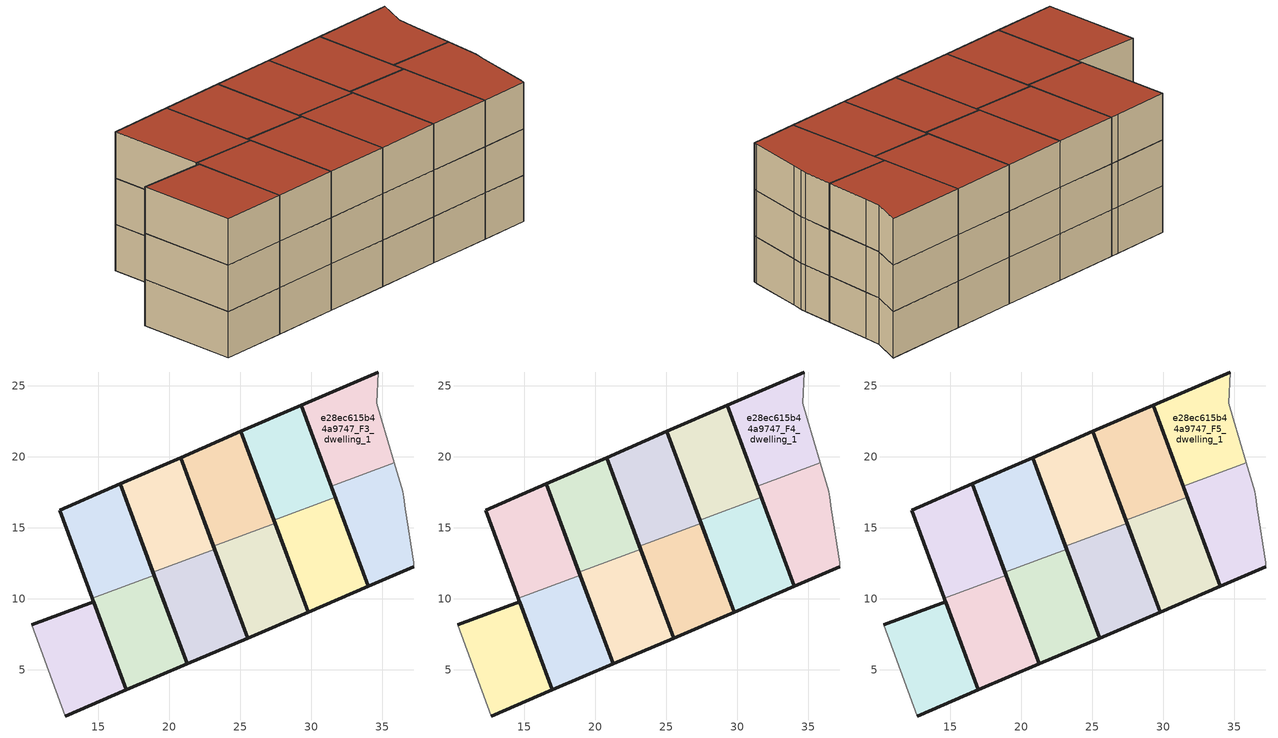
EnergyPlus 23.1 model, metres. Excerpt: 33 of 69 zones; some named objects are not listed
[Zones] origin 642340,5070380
e28ec615b44a9747_F3_dwelling_0
 floor to e28ec615b44a9747_F2_dwelling_0 (EU_floor_Construction): 37.23,12.26 37.23,12.56 36.63,16.36 36.53,17.16 36.43,17.56 35.83,19.58 31.41,17.94 34.03,10.89 z9
 wall outside (EU_wall_Construction): 37.23,12.26 34.03,10.89 31.41,17.94 z9:12
 wall adiabatic (EU_wall_Construction): 35.83,19.58 36.43,17.56 36.53,17.16 36.63,16.36 37.23,12.56 37.23,12.26 z9:12
 wall to e28ec615b44a9747_F3_dwelling_1 (EU_wall_Construction): 31.41,17.94 35.83,19.58 z9:12
e28ec615b44a9747_F3_dwelling_1
 floor to e28ec615b44a9747_F2_dwelling_1 (EU_floor_Construction): 35.83,19.58 34.93,22.66 34.63,23.76 34.73,25.97 29.3,23.62 31.41,17.94 z9
 wall outside (EU_wall_Construction): 31.41,17.94 29.3,23.62 34.73,25.97 z9:12
 wall adiabatic (EU_wall_Construction): 34.73,25.97 34.63,23.76 34.93,22.66 35.83,19.58 z9:12
e28ec615b44a9747_F3_dwelling_10
 floor to e28ec615b44a9747_F2_dwelling_10 (EU_floor_Construction): 16.99,3.59 14.69,9.8 10.33,8.18 12.71,1.76 z9
 wall outside (EU_wall_Construction): 10.33,8.18 14.69,9.8 16.99,3.59 12.71,1.76 z9:12
 wall adiabatic (EU_wall_Construction): 12.71,1.76 10.33,8.18 z9:12
e28ec615b44a9747_F3_dwelling_2
 floor to e28ec615b44a9747_F2_dwelling_2 (EU_floor_Construction): 34.03,10.89 31.71,17.14 27.38,15.53 29.78,9.07 z9
 wall outside (EU_wall_Construction): 31.71,17.14 34.03,10.89 29.78,9.07 27.38,15.53 z9:12
 wall to e28ec615b44a9747_F3_dwelling_3 (EU_wall_Construction): 27.38,15.53 31.71,17.14 z9:12
e28ec615b44a9747_F3_dwelling_3
 floor to e28ec615b44a9747_F2_dwelling_3 (EU_floor_Construction): 31.71,17.14 29.3,23.62 25.06,21.78 27.38,15.53 z9
 wall outside (EU_wall_Construction): 27.38,15.53 25.06,21.78 29.3,23.62 31.71,17.14 z9:12
e28ec615b44a9747_F3_dwelling_4
 floor to e28ec615b44a9747_F2_dwelling_4 (EU_floor_Construction): 29.78,9.07 27.46,15.31 23.13,13.7 25.53,7.25 z9
 wall outside (EU_wall_Construction): 27.46,15.31 29.78,9.07 25.53,7.25 23.13,13.7 z9:12
 wall to e28ec615b44a9747_F3_dwelling_5 (EU_wall_Construction): 23.13,13.7 27.46,15.31 z9:12
e28ec615b44a9747_F3_dwelling_5
 floor to e28ec615b44a9747_F2_dwelling_5 (EU_floor_Construction): 27.46,15.31 25.06,21.78 20.81,19.94 23.13,13.7 z9
 wall outside (EU_wall_Construction): 23.13,13.7 20.81,19.94 25.06,21.78 27.46,15.31 z9:12
e28ec615b44a9747_F3_dwelling_6
 floor to e28ec615b44a9747_F2_dwelling_6 (EU_floor_Construction): 25.53,7.25 23.21,13.48 18.87,11.87 21.26,5.42 z9
 wall outside (EU_wall_Construction): 23.21,13.48 25.53,7.25 21.26,5.42 18.87,11.87 z9:12
 wall to e28ec615b44a9747_F3_dwelling_7 (EU_wall_Construction): 18.87,11.87 23.21,13.48 z9:12
e28ec615b44a9747_F3_dwelling_7
 floor to e28ec615b44a9747_F2_dwelling_7 (EU_floor_Construction): 23.21,13.48 20.81,19.94 16.55,18.1 18.87,11.87 z9
 wall outside (EU_wall_Construction): 18.87,11.87 16.55,18.1 20.81,19.94 23.21,13.48 z9:12
e28ec615b44a9747_F3_dwelling_8
 floor to e28ec615b44a9747_F2_dwelling_8 (EU_floor_Construction): 21.26,5.42 18.95,11.65 14.6,10.03 16.99,3.59 z9
 wall outside (EU_wall_Construction): 18.95,11.65 21.26,5.42 16.99,3.59 14.6,10.03 z9:12
 wall to e28ec615b44a9747_F3_dwelling_9 (EU_wall_Construction): 14.6,10.03 18.95,11.65 z9:12
e28ec615b44a9747_F3_dwelling_9
 floor to e28ec615b44a9747_F2_dwelling_9 (EU_floor_Construction): 18.95,11.65 16.55,18.1 16.02,17.87 12.3,16.24 14.6,10.03 z9
 wall outside (EU_wall_Construction): 14.6,10.03 12.3,16.24 16.02,17.87 16.55,18.1 18.95,11.65 z9:12
e28ec615b44a9747_F4_dwelling_0
 floor to e28ec615b44a9747_F3_dwelling_0 (EU_floor_Construction): 37.23,12.26 37.23,12.56 36.63,16.36 36.53,17.16 36.43,17.56 35.83,19.58 31.41,17.94 34.03,10.89 z12
 wall outside (EU_wall_Construction): 37.23,12.26 34.03,10.89 31.41,17.94 z12:15
 wall adiabatic (EU_wall_Construction): 35.83,19.58 36.43,17.56 36.53,17.16 36.63,16.36 37.23,12.56 37.23,12.26 z12:15
 wall to e28ec615b44a9747_F4_dwelling_1 (EU_wall_Construction): 31.41,17.94 35.83,19.58 z12:15
e28ec615b44a9747_F4_dwelling_1
 floor to e28ec615b44a9747_F3_dwelling_1 (EU_floor_Construction): 35.83,19.58 34.93,22.66 34.63,23.76 34.73,25.97 29.3,23.62 31.41,17.94 z12
 wall outside (EU_wall_Construction): 31.41,17.94 29.3,23.62 34.73,25.97 z12:15
 wall adiabatic (EU_wall_Construction): 34.73,25.97 34.63,23.76 34.93,22.66 35.83,19.58 z12:15
e28ec615b44a9747_F4_dwelling_10
 floor to e28ec615b44a9747_F3_dwelling_10 (EU_floor_Construction): 16.99,3.59 14.69,9.8 10.33,8.18 12.71,1.76 z12
 wall outside (EU_wall_Construction): 10.33,8.18 14.69,9.8 16.99,3.59 12.71,1.76 z12:15
 wall adiabatic (EU_wall_Construction): 12.71,1.76 10.33,8.18 z12:15
e28ec615b44a9747_F4_dwelling_2
 floor to e28ec615b44a9747_F3_dwelling_2 (EU_floor_Construction): 34.03,10.89 31.71,17.14 27.38,15.53 29.78,9.07 z12
 wall outside (EU_wall_Construction): 31.71,17.14 34.03,10.89 29.78,9.07 27.38,15.53 z12:15
 wall to e28ec615b44a9747_F4_dwelling_3 (EU_wall_Construction): 27.38,15.53 31.71,17.14 z12:15
e28ec615b44a9747_F4_dwelling_3
 floor to e28ec615b44a9747_F3_dwelling_3 (EU_floor_Construction): 31.71,17.14 29.3,23.62 25.06,21.78 27.38,15.53 z12
 wall outside (EU_wall_Construction): 27.38,15.53 25.06,21.78 29.3,23.62 31.71,17.14 z12:15
e28ec615b44a9747_F4_dwelling_4
 floor to e28ec615b44a9747_F3_dwelling_4 (EU_floor_Construction): 29.78,9.07 27.46,15.31 23.13,13.7 25.53,7.25 z12
 wall outside (EU_wall_Construction): 27.46,15.31 29.78,9.07 25.53,7.25 23.13,13.7 z12:15
 wall to e28ec615b44a9747_F4_dwelling_5 (EU_wall_Construction): 23.13,13.7 27.46,15.31 z12:15
e28ec615b44a9747_F4_dwelling_5
 floor to e28ec615b44a9747_F3_dwelling_5 (EU_floor_Construction): 27.46,15.31 25.06,21.78 20.81,19.94 23.13,13.7 z12
 wall outside (EU_wall_Construction): 23.13,13.7 20.81,19.94 25.06,21.78 27.46,15.31 z12:15
e28ec615b44a9747_F4_dwelling_6
 floor to e28ec615b44a9747_F3_dwelling_6 (EU_floor_Construction): 25.53,7.25 23.21,13.48 18.87,11.87 21.26,5.42 z12
 wall outside (EU_wall_Construction): 23.21,13.48 25.53,7.25 21.26,5.42 18.87,11.87 z12:15
 wall to e28ec615b44a9747_F4_dwelling_7 (EU_wall_Construction): 18.87,11.87 23.21,13.48 z12:15
e28ec615b44a9747_F4_dwelling_7
 floor to e28ec615b44a9747_F3_dwelling_7 (EU_floor_Construction): 23.21,13.48 20.81,19.94 16.55,18.1 18.87,11.87 z12
 wall outside (EU_wall_Construction): 18.87,11.87 16.55,18.1 20.81,19.94 23.21,13.48 z12:15
e28ec615b44a9747_F4_dwelling_8
 floor to e28ec615b44a9747_F3_dwelling_8 (EU_floor_Construction): 21.26,5.42 18.95,11.65 14.6,10.03 16.99,3.59 z12
 wall outside (EU_wall_Construction): 18.95,11.65 21.26,5.42 16.99,3.59 14.6,10.03 z12:15
 wall to e28ec615b44a9747_F4_dwelling_9 (EU_wall_Construction): 14.6,10.03 18.95,11.65 z12:15
e28ec615b44a9747_F4_dwelling_9
 floor to e28ec615b44a9747_F3_dwelling_9 (EU_floor_Construction): 18.95,11.65 16.55,18.1 16.02,17.87 12.3,16.24 14.6,10.03 z12
 wall outside (EU_wall_Construction): 14.6,10.03 12.3,16.24 16.02,17.87 16.55,18.1 18.95,11.65 z12:15
e28ec615b44a9747_F5_dwelling_0
 floor to e28ec615b44a9747_F4_dwelling_0 (EU_floor_Construction): 37.23,12.26 37.23,12.56 36.63,16.36 36.53,17.16 36.43,17.56 35.83,19.58 31.41,17.94 34.03,10.89 z15
 wall outside (EU_wall_Construction): 37.23,12.26 34.03,10.89 31.41,17.94 z15:18
 wall adiabatic (EU_wall_Construction): 35.83,19.58 36.43,17.56 36.53,17.16 36.63,16.36 37.23,12.56 37.23,12.26 z15:18
 wall to e28ec615b44a9747_F5_dwelling_1 (EU_wall_Construction): 31.41,17.94 35.83,19.58 z15:18
 roof outside (EU_roof_Construction): 35.83,19.58 36.43,17.56 36.53,17.16 36.63,16.36 37.23,12.56 37.23,12.26 34.03,10.89 31.41,17.94 z18
e28ec615b44a9747_F5_dwelling_1
 floor to e28ec615b44a9747_F4_dwelling_1 (EU_floor_Construction): 35.83,19.58 34.93,22.66 34.63,23.76 34.73,25.97 29.3,23.62 31.41,17.94 z15
 wall outside (EU_wall_Construction): 31.41,17.94 29.3,23.62 34.73,25.97 z15:18
 wall adiabatic (EU_wall_Construction): 34.73,25.97 34.63,23.76 34.93,22.66 35.83,19.58 z15:18
 roof outside (EU_roof_Construction): 34.73,25.97 34.63,23.76 34.93,22.66 35.83,19.58 31.41,17.94 29.3,23.62 z18
e28ec615b44a9747_F5_dwelling_10
 floor to e28ec615b44a9747_F4_dwelling_10 (EU_floor_Construction): 16.99,3.59 14.69,9.8 10.33,8.18 12.71,1.76 z15
 wall outside (EU_wall_Construction): 10.33,8.18 14.69,9.8 16.99,3.59 12.71,1.76 z15:18
 wall adiabatic (EU_wall_Construction): 12.71,1.76 10.33,8.18 z15:18
 roof outside (EU_roof_Construction): 14.69,9.8 16.99,3.59 12.71,1.76 10.33,8.18 z18
e28ec615b44a9747_F5_dwelling_2
 floor to e28ec615b44a9747_F4_dwelling_2 (EU_floor_Construction): 34.03,10.89 31.71,17.14 27.38,15.53 29.78,9.07 z15
 wall outside (EU_wall_Construction): 31.71,17.14 34.03,10.89 29.78,9.07 27.38,15.53 z15:18
 wall to e28ec615b44a9747_F5_dwelling_3 (EU_wall_Construction): 27.38,15.53 31.71,17.14 z15:18
 roof outside (EU_roof_Construction): 31.71,17.14 34.03,10.89 29.78,9.07 27.38,15.53 z18
e28ec615b44a9747_F5_dwelling_3
 floor to e28ec615b44a9747_F4_dwelling_3 (EU_floor_Construction): 31.71,17.14 29.3,23.62 25.06,21.78 27.38,15.53 z15
 wall outside (EU_wall_Construction): 27.38,15.53 25.06,21.78 29.3,23.62 31.71,17.14 z15:18
 roof outside (EU_roof_Construction): 29.3,23.62 31.71,17.14 27.38,15.53 25.06,21.78 z18
e28ec615b44a9747_F5_dwelling_4
 floor to e28ec615b44a9747_F4_dwelling_4 (EU_floor_Construction): 29.78,9.07 27.46,15.31 23.13,13.7 25.53,7.25 z15
 wall outside (EU_wall_Construction): 27.46,15.31 29.78,9.07 25.53,7.25 23.13,13.7 z15:18
 wall to e28ec615b44a9747_F5_dwelling_5 (EU_wall_Construction): 23.13,13.7 27.46,15.31 z15:18
 roof outside (EU_roof_Construction): 27.46,15.31 29.78,9.07 25.53,7.25 23.13,13.7 z18
e28ec615b44a9747_F5_dwelling_5
 floor to e28ec615b44a9747_F4_dwelling_5 (EU_floor_Construction): 27.46,15.31 25.06,21.78 20.81,19.94 23.13,13.7 z15
 wall outside (EU_wall_Construction): 23.13,13.7 20.81,19.94 25.06,21.78 27.46,15.31 z15:18
 roof outside (EU_roof_Construction): 25.06,21.78 27.46,15.31 23.13,13.7 20.81,19.94 z18
e28ec615b44a9747_F5_dwelling_6
 floor to e28ec615b44a9747_F4_dwelling_6 (EU_floor_Construction): 25.53,7.25 23.21,13.48 18.87,11.87 21.26,5.42 z15
 wall outside (EU_wall_Construction): 23.21,13.48 25.53,7.25 21.26,5.42 18.87,11.87 z15:18
 wall to e28ec615b44a9747_F5_dwelling_7 (EU_wall_Construction): 18.87,11.87 23.21,13.48 z15:18
 roof outside (EU_roof_Construction): 23.21,13.48 25.53,7.25 21.26,5.42 18.87,11.87 z18
e28ec615b44a9747_F5_dwelling_7
 floor to e28ec615b44a9747_F4_dwelling_7 (EU_floor_Construction): 23.21,13.48 20.81,19.94 16.55,18.1 18.87,11.87 z15
 wall outside (EU_wall_Construction): 18.87,11.87 16.55,18.1 20.81,19.94 23.21,13.48 z15:18
 roof outside (EU_roof_Construction): 20.81,19.94 23.21,13.48 18.87,11.87 16.55,18.1 z18
e28ec615b44a9747_F5_dwelling_8
 floor to e28ec615b44a9747_F4_dwelling_8 (EU_floor_Construction): 21.26,5.42 18.95,11.65 14.6,10.03 16.99,3.59 z15
 wall outside (EU_wall_Construction): 18.95,11.65 21.26,5.42 16.99,3.59 14.6,10.03 z15:18
 wall to e28ec615b44a9747_F5_dwelling_9 (EU_wall_Construction): 14.6,10.03 18.95,11.65 z15:18
 roof outside (EU_roof_Construction): 18.95,11.65 21.26,5.42 16.99,3.59 14.6,10.03 z18
e28ec615b44a9747_F5_dwelling_9
 floor to e28ec615b44a9747_F4_dwelling_9 (EU_floor_Construction): 18.95,11.65 16.55,18.1 16.02,17.87 12.3,16.24 14.6,10.03 z15
 wall outside (EU_wall_Construction): 14.6,10.03 12.3,16.24 16.02,17.87 16.55,18.1 18.95,11.65 z15:18
 roof outside (EU_roof_Construction): 16.55,18.1 18.95,11.65 14.6,10.03 12.3,16.24 16.02,17.87 z18
[Building]
EU S2 Campaign: North Axis=0; Terrain=City; Solar Distribution=FullExterior
[Site:Location]
Lyon-Bron: Latitude=45.75; Longitude=5; Time Zone=1; Elevation=198
[SizingPeriod:WeatherFileDays]
AnnualSizingPeriod: Begin Month=1; Begin Day of Month=1; End Month=12; End Day of Month=31; Day of Week for Start Day=Monday; Use Weather File Daylight Saving Period=No; Use Weather File Rain and Snow Indicators=No
[MATERIAL]
EU_InternalMass_Material: Roughness=MediumRough; Thickness=0.1; Conductivity=1; Density=1800; Specific Heat=900; Thermal Absorptance=0.9; Solar Absorptance=0.7; Visible Absorptance=0.7
[MATERIAL:NOMASS] Roughness=MediumRough; Thermal Absorptance=0.9; Solar Absorptance=0.7; Visible Absorptance=0.7
Name | Thermal Resistance
EU_wall_NoMass | 1.97775
EU_roof_NoMass | 1.81626
EU_floor_NoMass | 1.84812
[CONSTRUCTION]
EU_wall_Construction: EU_wall_NoMass
EU_roof_Construction: EU_roof_NoMass
EU_floor_Construction: EU_floor_NoMass
EU_InternalMass_Construction: EU_InternalMass_Material
[ZONE] Type=1; Multiplier=1; Ceiling Height=autocalculate; Floor Area=autocalculate; Part of Total Floor Area=Yes
Name | Volume
e28ec615b44a9747_F3_dwelling_0; e28ec615b44a9747_F4_dwelling_0; e28ec615b44a9747_F5_dwelling_0 | 94.0217
e28ec615b44a9747_F3_dwelling_1; e28ec615b44a9747_F4_dwelling_1; e28ec615b44a9747_F5_dwelling_1 | 94.0115
e28ec615b44a9747_F3_dwelling_10; e28ec615b44a9747_F4_dwelling_10; e28ec615b44a9747_F5_dwelling_10 | 94.0261
e28ec615b44a9747_F3_dwelling_2; e28ec615b44a9747_F4_dwelling_2; e28ec615b44a9747_F5_dwelling_2 | 94.0034
e28ec615b44a9747_F3_dwelling_3; e28ec615b44a9747_F4_dwelling_3; e28ec615b44a9747_F5_dwelling_3 | 94.0122
e28ec615b44a9747_F3_dwelling_4; e28ec615b44a9747_F4_dwelling_4; e28ec615b44a9747_F5_dwelling_4 | 94.0078
e28ec615b44a9747_F3_dwelling_5; e28ec615b44a9747_F4_dwelling_5; e28ec615b44a9747_F5_dwelling_5 | 94.0144
e28ec615b44a9747_F3_dwelling_6; e28ec615b44a9747_F4_dwelling_6; e28ec615b44a9747_F5_dwelling_6 | 94.0188
e28ec615b44a9747_F3_dwelling_7; e28ec615b44a9747_F4_dwelling_7; e28ec615b44a9747_F5_dwelling_7 | 94.021
e28ec615b44a9747_F3_dwelling_8; e28ec615b44a9747_F4_dwelling_8; e28ec615b44a9747_F5_dwelling_8 | 93.9968
e28ec615b44a9747_F3_dwelling_9; e28ec615b44a9747_F4_dwelling_9; e28ec615b44a9747_F5_dwelling_9 | 94.002
[INTERNALMASS] Construction=EU_InternalMass_Construction
Name | Zone or ZoneList | Surface Area
e28ec615b44a9747_F3_dwelling_0_EU_InternalMass | e28ec615b44a9747_F3_dwelling_0 | 31.341
e28ec615b44a9747_F3_dwelling_1_EU_InternalMass | e28ec615b44a9747_F3_dwelling_1 | 31.3386
e28ec615b44a9747_F3_dwelling_2_EU_InternalMass | e28ec615b44a9747_F3_dwelling_2 | 31.3386
e28ec615b44a9747_F3_dwelling_3_EU_InternalMass | e28ec615b44a9747_F3_dwelling_3 | 31.3413
e28ec615b44a9747_F3_dwelling_4_EU_InternalMass | e28ec615b44a9747_F3_dwelling_4 | 31.3386
e28ec615b44a9747_F3_dwelling_5_EU_InternalMass | e28ec615b44a9747_F3_dwelling_5 | 31.3341
e28ec615b44a9747_F3_dwelling_6_EU_InternalMass | e28ec615b44a9747_F3_dwelling_6 | 37.6043
e28ec615b44a9747_F3_dwelling_7_EU_InternalMass | e28ec615b44a9747_F3_dwelling_7 | 37.6087
e28ec615b44a9747_F3_dwelling_8_EU_InternalMass | e28ec615b44a9747_F3_dwelling_8 | 37.5997
e28ec615b44a9747_F3_dwelling_9_EU_InternalMass | e28ec615b44a9747_F3_dwelling_9 | 37.6087
e28ec615b44a9747_F3_dwelling_10_EU_InternalMass | e28ec615b44a9747_F3_dwelling_10 | 37.6084
e28ec615b44a9747_F4_dwelling_0_EU_InternalMass | e28ec615b44a9747_F4_dwelling_0 | 31.341
e28ec615b44a9747_F4_dwelling_1_EU_InternalMass | e28ec615b44a9747_F4_dwelling_1 | 31.3386
e28ec615b44a9747_F4_dwelling_2_EU_InternalMass | e28ec615b44a9747_F4_dwelling_2 | 31.3386
e28ec615b44a9747_F4_dwelling_3_EU_InternalMass | e28ec615b44a9747_F4_dwelling_3 | 31.3413
e28ec615b44a9747_F4_dwelling_4_EU_InternalMass | e28ec615b44a9747_F4_dwelling_4 | 31.3386
e28ec615b44a9747_F4_dwelling_5_EU_InternalMass | e28ec615b44a9747_F4_dwelling_5 | 31.3341
e28ec615b44a9747_F4_dwelling_6_EU_InternalMass | e28ec615b44a9747_F4_dwelling_6 | 37.6043
e28ec615b44a9747_F4_dwelling_7_EU_InternalMass | e28ec615b44a9747_F4_dwelling_7 | 37.6087
e28ec615b44a9747_F4_dwelling_8_EU_InternalMass | e28ec615b44a9747_F4_dwelling_8 | 37.5997
e28ec615b44a9747_F4_dwelling_9_EU_InternalMass | e28ec615b44a9747_F4_dwelling_9 | 37.6087
e28ec615b44a9747_F4_dwelling_10_EU_InternalMass | e28ec615b44a9747_F4_dwelling_10 | 37.6084
e28ec615b44a9747_F5_dwelling_0_EU_InternalMass | e28ec615b44a9747_F5_dwelling_0 | 31.341
e28ec615b44a9747_F5_dwelling_1_EU_InternalMass | e28ec615b44a9747_F5_dwelling_1 | 31.3386
e28ec615b44a9747_F5_dwelling_2_EU_InternalMass | e28ec615b44a9747_F5_dwelling_2 | 31.3386
e28ec615b44a9747_F5_dwelling_3_EU_InternalMass | e28ec615b44a9747_F5_dwelling_3 | 31.3413
e28ec615b44a9747_F5_dwelling_4_EU_InternalMass | e28ec615b44a9747_F5_dwelling_4 | 31.3386
e28ec615b44a9747_F5_dwelling_5_EU_InternalMass | e28ec615b44a9747_F5_dwelling_5 | 31.3341
e28ec615b44a9747_F5_dwelling_6_EU_InternalMass | e28ec615b44a9747_F5_dwelling_6 | 37.6043
e28ec615b44a9747_F5_dwelling_7_EU_InternalMass | e28ec615b44a9747_F5_dwelling_7 | 37.6087
e28ec615b44a9747_F5_dwelling_8_EU_InternalMass | e28ec615b44a9747_F5_dwelling_8 | 37.5997
e28ec615b44a9747_F5_dwelling_9_EU_InternalMass | e28ec615b44a9747_F5_dwelling_9 | 37.6087
e28ec615b44a9747_F5_dwelling_10_EU_InternalMass | e28ec615b44a9747_F5_dwelling_10 | 37.6084
[OTHEREQUIPMENT] Fuel Type=Electricity; Design Level Calculation Method=Watts/Area; Power per Zone Floor Area=1; Fraction Latent=0; Fraction Radiant=0; Fraction Lost=0; Carbon Dioxide Generation Rate=0; EndUse Subcategory=EU_Step8_InternalGains
Name | Zone or ZoneList or Space or SpaceList | Schedule
EU_Step8_InternalGain_e28ec615b44a9747_F3_dwelling_0_f000 | e28ec615b44a9747_F3_dwelling_0 | EU_Step8_GainSchedule_e28ec615b44a9747_F3_dwelling_0_f000
EU_Step8_InternalGain_e28ec615b44a9747_F3_dwelling_1_f000 | e28ec615b44a9747_F3_dwelling_1 | EU_Step8_GainSchedule_e28ec615b44a9747_F3_dwelling_1_f000
EU_Step8_InternalGain_e28ec615b44a9747_F3_dwelling_2_f000 | e28ec615b44a9747_F3_dwelling_2 | EU_Step8_GainSchedule_e28ec615b44a9747_F3_dwelling_2_f000
EU_Step8_InternalGain_e28ec615b44a9747_F3_dwelling_3_f000 | e28ec615b44a9747_F3_dwelling_3 | EU_Step8_GainSchedule_e28ec615b44a9747_F3_dwelling_3_f000
EU_Step8_InternalGain_e28ec615b44a9747_F3_dwelling_4_f000 | e28ec615b44a9747_F3_dwelling_4 | EU_Step8_GainSchedule_e28ec615b44a9747_F3_dwelling_4_f000
EU_Step8_InternalGain_e28ec615b44a9747_F3_dwelling_5_f000 | e28ec615b44a9747_F3_dwelling_5 | EU_Step8_GainSchedule_e28ec615b44a9747_F3_dwelling_5_f000
EU_Step8_InternalGain_e28ec615b44a9747_F3_dwelling_6_f000 | e28ec615b44a9747_F3_dwelling_6 | EU_Step8_GainSchedule_e28ec615b44a9747_F3_dwelling_6_f000
EU_Step8_InternalGain_e28ec615b44a9747_F3_dwelling_7_f000 | e28ec615b44a9747_F3_dwelling_7 | EU_Step8_GainSchedule_e28ec615b44a9747_F3_dwelling_7_f000
EU_Step8_InternalGain_e28ec615b44a9747_F3_dwelling_8_f000 | e28ec615b44a9747_F3_dwelling_8 | EU_Step8_GainSchedule_e28ec615b44a9747_F3_dwelling_8_f000
EU_Step8_InternalGain_e28ec615b44a9747_F3_dwelling_9_f000 | e28ec615b44a9747_F3_dwelling_9 | EU_Step8_GainSchedule_e28ec615b44a9747_F3_dwelling_9_f000
EU_Step8_InternalGain_e28ec615b44a9747_F3_dwelling_10_f000 | e28ec615b44a9747_F3_dwelling_10 | EU_Step8_GainSchedule_e28ec615b44a9747_F3_dwelling_10_f000
EU_Step8_InternalGain_e28ec615b44a9747_F4_dwelling_0_f000 | e28ec615b44a9747_F4_dwelling_0 | EU_Step8_GainSchedule_e28ec615b44a9747_F4_dwelling_0_f000
EU_Step8_InternalGain_e28ec615b44a9747_F4_dwelling_1_f000 | e28ec615b44a9747_F4_dwelling_1 | EU_Step8_GainSchedule_e28ec615b44a9747_F4_dwelling_1_f000
EU_Step8_InternalGain_e28ec615b44a9747_F4_dwelling_2_f000 | e28ec615b44a9747_F4_dwelling_2 | EU_Step8_GainSchedule_e28ec615b44a9747_F4_dwelling_2_f000
EU_Step8_InternalGain_e28ec615b44a9747_F4_dwelling_3_f000 | e28ec615b44a9747_F4_dwelling_3 | EU_Step8_GainSchedule_e28ec615b44a9747_F4_dwelling_3_f000
EU_Step8_InternalGain_e28ec615b44a9747_F4_dwelling_4_f000 | e28ec615b44a9747_F4_dwelling_4 | EU_Step8_GainSchedule_e28ec615b44a9747_F4_dwelling_4_f000
EU_Step8_InternalGain_e28ec615b44a9747_F4_dwelling_5_f000 | e28ec615b44a9747_F4_dwelling_5 | EU_Step8_GainSchedule_e28ec615b44a9747_F4_dwelling_5_f000
EU_Step8_InternalGain_e28ec615b44a9747_F4_dwelling_6_f000 | e28ec615b44a9747_F4_dwelling_6 | EU_Step8_GainSchedule_e28ec615b44a9747_F4_dwelling_6_f000
EU_Step8_InternalGain_e28ec615b44a9747_F4_dwelling_7_f000 | e28ec615b44a9747_F4_dwelling_7 | EU_Step8_GainSchedule_e28ec615b44a9747_F4_dwelling_7_f000
EU_Step8_InternalGain_e28ec615b44a9747_F4_dwelling_8_f000 | e28ec615b44a9747_F4_dwelling_8 | EU_Step8_GainSchedule_e28ec615b44a9747_F4_dwelling_8_f000
EU_Step8_InternalGain_e28ec615b44a9747_F4_dwelling_9_f000 | e28ec615b44a9747_F4_dwelling_9 | EU_Step8_GainSchedule_e28ec615b44a9747_F4_dwelling_9_f000
EU_Step8_InternalGain_e28ec615b44a9747_F4_dwelling_10_f000 | e28ec615b44a9747_F4_dwelling_10 | EU_Step8_GainSchedule_e28ec615b44a9747_F4_dwelling_10_f000
EU_Step8_InternalGain_e28ec615b44a9747_F5_dwelling_0_f000 | e28ec615b44a9747_F5_dwelling_0 | EU_Step8_GainSchedule_e28ec615b44a9747_F5_dwelling_0_f000
EU_Step8_InternalGain_e28ec615b44a9747_F5_dwelling_1_f000 | e28ec615b44a9747_F5_dwelling_1 | EU_Step8_GainSchedule_e28ec615b44a9747_F5_dwelling_1_f000
EU_Step8_InternalGain_e28ec615b44a9747_F5_dwelling_2_f000 | e28ec615b44a9747_F5_dwelling_2 | EU_Step8_GainSchedule_e28ec615b44a9747_F5_dwelling_2_f000
EU_Step8_InternalGain_e28ec615b44a9747_F5_dwelling_3_f000 | e28ec615b44a9747_F5_dwelling_3 | EU_Step8_GainSchedule_e28ec615b44a9747_F5_dwelling_3_f000
EU_Step8_InternalGain_e28ec615b44a9747_F5_dwelling_4_f000 | e28ec615b44a9747_F5_dwelling_4 | EU_Step8_GainSchedule_e28ec615b44a9747_F5_dwelling_4_f000
EU_Step8_InternalGain_e28ec615b44a9747_F5_dwelling_5_f000 | e28ec615b44a9747_F5_dwelling_5 | EU_Step8_GainSchedule_e28ec615b44a9747_F5_dwelling_5_f000
EU_Step8_InternalGain_e28ec615b44a9747_F5_dwelling_6_f000 | e28ec615b44a9747_F5_dwelling_6 | EU_Step8_GainSchedule_e28ec615b44a9747_F5_dwelling_6_f000
EU_Step8_InternalGain_e28ec615b44a9747_F5_dwelling_7_f000 | e28ec615b44a9747_F5_dwelling_7 | EU_Step8_GainSchedule_e28ec615b44a9747_F5_dwelling_7_f000
EU_Step8_InternalGain_e28ec615b44a9747_F5_dwelling_8_f000 | e28ec615b44a9747_F5_dwelling_8 | EU_Step8_GainSchedule_e28ec615b44a9747_F5_dwelling_8_f000
EU_Step8_InternalGain_e28ec615b44a9747_F5_dwelling_9_f000 | e28ec615b44a9747_F5_dwelling_9 | EU_Step8_GainSchedule_e28ec615b44a9747_F5_dwelling_9_f000
EU_Step8_InternalGain_e28ec615b44a9747_F5_dwelling_10_f000 | e28ec615b44a9747_F5_dwelling_10 | EU_Step8_GainSchedule_e28ec615b44a9747_F5_dwelling_10_f000
[ZONEVENTILATION:DESIGNFLOWRATE] Schedule=EU_AlwaysOn; Design Flow Rate Calculation Method=AirChanges/Hour; Air Changes per Hour=0.759424; Ventilation Type=Natural; Fan Pressure Rise=0; Fan Total Efficiency=1; Constant Term Coefficient=1; Temperature Term Coefficient=0; Velocity Term Coefficient=0; Velocity Squared Term Coefficient=0; Minimum Indoor Temperature=-100; Maximum Indoor Temperature=100; Delta Temperature=-100; Minimum Outdoor Temperature=-100; Maximum Outdoor Temperature=100; Maximum Wind Speed=40
Name | Zone or ZoneList or Space or SpaceList
EU_ConstantAir_e28ec615b44a9747_F3_dwelling_0 | e28ec615b44a9747_F3_dwelling_0
EU_ConstantAir_e28ec615b44a9747_F3_dwelling_1 | e28ec615b44a9747_F3_dwelling_1
EU_ConstantAir_e28ec615b44a9747_F3_dwelling_2 | e28ec615b44a9747_F3_dwelling_2
EU_ConstantAir_e28ec615b44a9747_F3_dwelling_3 | e28ec615b44a9747_F3_dwelling_3
EU_ConstantAir_e28ec615b44a9747_F3_dwelling_4 | e28ec615b44a9747_F3_dwelling_4
EU_ConstantAir_e28ec615b44a9747_F3_dwelling_5 | e28ec615b44a9747_F3_dwelling_5
EU_ConstantAir_e28ec615b44a9747_F3_dwelling_6 | e28ec615b44a9747_F3_dwelling_6
EU_ConstantAir_e28ec615b44a9747_F3_dwelling_7 | e28ec615b44a9747_F3_dwelling_7
EU_ConstantAir_e28ec615b44a9747_F3_dwelling_8 | e28ec615b44a9747_F3_dwelling_8
EU_ConstantAir_e28ec615b44a9747_F3_dwelling_9 | e28ec615b44a9747_F3_dwelling_9
EU_ConstantAir_e28ec615b44a9747_F3_dwelling_10 | e28ec615b44a9747_F3_dwelling_10
EU_ConstantAir_e28ec615b44a9747_F4_dwelling_0 | e28ec615b44a9747_F4_dwelling_0
EU_ConstantAir_e28ec615b44a9747_F4_dwelling_1 | e28ec615b44a9747_F4_dwelling_1
EU_ConstantAir_e28ec615b44a9747_F4_dwelling_2 | e28ec615b44a9747_F4_dwelling_2
EU_ConstantAir_e28ec615b44a9747_F4_dwelling_3 | e28ec615b44a9747_F4_dwelling_3
EU_ConstantAir_e28ec615b44a9747_F4_dwelling_4 | e28ec615b44a9747_F4_dwelling_4
EU_ConstantAir_e28ec615b44a9747_F4_dwelling_5 | e28ec615b44a9747_F4_dwelling_5
EU_ConstantAir_e28ec615b44a9747_F4_dwelling_6 | e28ec615b44a9747_F4_dwelling_6
EU_ConstantAir_e28ec615b44a9747_F4_dwelling_7 | e28ec615b44a9747_F4_dwelling_7
EU_ConstantAir_e28ec615b44a9747_F4_dwelling_8 | e28ec615b44a9747_F4_dwelling_8
EU_ConstantAir_e28ec615b44a9747_F4_dwelling_9 | e28ec615b44a9747_F4_dwelling_9
EU_ConstantAir_e28ec615b44a9747_F4_dwelling_10 | e28ec615b44a9747_F4_dwelling_10
EU_ConstantAir_e28ec615b44a9747_F5_dwelling_0 | e28ec615b44a9747_F5_dwelling_0
EU_ConstantAir_e28ec615b44a9747_F5_dwelling_1 | e28ec615b44a9747_F5_dwelling_1
EU_ConstantAir_e28ec615b44a9747_F5_dwelling_2 | e28ec615b44a9747_F5_dwelling_2
EU_ConstantAir_e28ec615b44a9747_F5_dwelling_3 | e28ec615b44a9747_F5_dwelling_3
EU_ConstantAir_e28ec615b44a9747_F5_dwelling_4 | e28ec615b44a9747_F5_dwelling_4
EU_ConstantAir_e28ec615b44a9747_F5_dwelling_5 | e28ec615b44a9747_F5_dwelling_5
EU_ConstantAir_e28ec615b44a9747_F5_dwelling_6 | e28ec615b44a9747_F5_dwelling_6
EU_ConstantAir_e28ec615b44a9747_F5_dwelling_7 | e28ec615b44a9747_F5_dwelling_7
EU_ConstantAir_e28ec615b44a9747_F5_dwelling_8 | e28ec615b44a9747_F5_dwelling_8
EU_ConstantAir_e28ec615b44a9747_F5_dwelling_9 | e28ec615b44a9747_F5_dwelling_9
EU_ConstantAir_e28ec615b44a9747_F5_dwelling_10 | e28ec615b44a9747_F5_dwelling_10
[HVACTEMPLATE:ZONE:IDEALLOADSAIRSYSTEM] System Availability Schedule=EU_AlwaysOn; Maximum Heating Supply Air Temperature=50; Minimum Cooling Supply Air Temperature=13; Maximum Heating Supply Air Humidity Ratio=0.0156; Minimum Cooling Supply Air Humidity Ratio=0.0077; Heating Limit=NoLimit; Cooling Limit=NoLimit; Heating Availability Schedule=EU_AlwaysOn; Cooling Availability Schedule=EU_CoolingOff; Dehumidification Control Type=ConstantSensibleHeatRatio; Cooling Sensible Heat Ratio=0.7; Dehumidification Setpoint=60; Humidification Control Type=None; Humidification Setpoint=30; Outdoor Air Method=None; Outdoor Air Flow Rate per Person=0.00944; Outdoor Air Flow Rate per Zone Floor Area=0; Outdoor Air Flow Rate per Zone=0; Demand Controlled Ventilation Type=None; Outdoor Air Economizer Type=NoEconomizer; Heat Recovery Type=None; Sensible Heat Recovery Effectiveness=0.7; Latent Heat Recovery Effectiveness=0.65
Name | Template Thermostat
e28ec615b44a9747_F3_dwelling_0 | EU_HeatOnly_e28ec615b44a9747_F3_dwelling_0
e28ec615b44a9747_F3_dwelling_1 | EU_HeatOnly_e28ec615b44a9747_F3_dwelling_1
e28ec615b44a9747_F3_dwelling_2 | EU_HeatOnly_e28ec615b44a9747_F3_dwelling_2
e28ec615b44a9747_F3_dwelling_3 | EU_HeatOnly_e28ec615b44a9747_F3_dwelling_3
e28ec615b44a9747_F3_dwelling_4 | EU_HeatOnly_e28ec615b44a9747_F3_dwelling_4
e28ec615b44a9747_F3_dwelling_5 | EU_HeatOnly_e28ec615b44a9747_F3_dwelling_5
e28ec615b44a9747_F3_dwelling_6 | EU_HeatOnly_e28ec615b44a9747_F3_dwelling_6
e28ec615b44a9747_F3_dwelling_7 | EU_HeatOnly_e28ec615b44a9747_F3_dwelling_7
e28ec615b44a9747_F3_dwelling_8 | EU_HeatOnly_e28ec615b44a9747_F3_dwelling_8
e28ec615b44a9747_F3_dwelling_9 | EU_HeatOnly_e28ec615b44a9747_F3_dwelling_9
e28ec615b44a9747_F3_dwelling_10 | EU_HeatOnly_e28ec615b44a9747_F3_dwelling_10
e28ec615b44a9747_F4_dwelling_0 | EU_HeatOnly_e28ec615b44a9747_F4_dwelling_0
e28ec615b44a9747_F4_dwelling_1 | EU_HeatOnly_e28ec615b44a9747_F4_dwelling_1
e28ec615b44a9747_F4_dwelling_2 | EU_HeatOnly_e28ec615b44a9747_F4_dwelling_2
e28ec615b44a9747_F4_dwelling_3 | EU_HeatOnly_e28ec615b44a9747_F4_dwelling_3
e28ec615b44a9747_F4_dwelling_4 | EU_HeatOnly_e28ec615b44a9747_F4_dwelling_4
e28ec615b44a9747_F4_dwelling_5 | EU_HeatOnly_e28ec615b44a9747_F4_dwelling_5
e28ec615b44a9747_F4_dwelling_6 | EU_HeatOnly_e28ec615b44a9747_F4_dwelling_6
e28ec615b44a9747_F4_dwelling_7 | EU_HeatOnly_e28ec615b44a9747_F4_dwelling_7
e28ec615b44a9747_F4_dwelling_8 | EU_HeatOnly_e28ec615b44a9747_F4_dwelling_8
e28ec615b44a9747_F4_dwelling_9 | EU_HeatOnly_e28ec615b44a9747_F4_dwelling_9
e28ec615b44a9747_F4_dwelling_10 | EU_HeatOnly_e28ec615b44a9747_F4_dwelling_10
e28ec615b44a9747_F5_dwelling_0 | EU_HeatOnly_e28ec615b44a9747_F5_dwelling_0
e28ec615b44a9747_F5_dwelling_1 | EU_HeatOnly_e28ec615b44a9747_F5_dwelling_1
e28ec615b44a9747_F5_dwelling_2 | EU_HeatOnly_e28ec615b44a9747_F5_dwelling_2
e28ec615b44a9747_F5_dwelling_3 | EU_HeatOnly_e28ec615b44a9747_F5_dwelling_3
e28ec615b44a9747_F5_dwelling_4 | EU_HeatOnly_e28ec615b44a9747_F5_dwelling_4
e28ec615b44a9747_F5_dwelling_5 | EU_HeatOnly_e28ec615b44a9747_F5_dwelling_5
e28ec615b44a9747_F5_dwelling_6 | EU_HeatOnly_e28ec615b44a9747_F5_dwelling_6
e28ec615b44a9747_F5_dwelling_7 | EU_HeatOnly_e28ec615b44a9747_F5_dwelling_7
e28ec615b44a9747_F5_dwelling_8 | EU_HeatOnly_e28ec615b44a9747_F5_dwelling_8
e28ec615b44a9747_F5_dwelling_9 | EU_HeatOnly_e28ec615b44a9747_F5_dwelling_9
e28ec615b44a9747_F5_dwelling_10 | EU_HeatOnly_e28ec615b44a9747_F5_dwelling_10
[SIZING:ZONE] Zone Cooling Design Supply Air Temperature Input Method=SupplyAirTemperature; Zone Cooling Design Supply Air Temperature=13; Zone Heating Design Supply Air Temperature Input Method=SupplyAirTemperature; Zone Heating Design Supply Air Temperature=50; Zone Cooling Design Supply Air Humidity Ratio=0.008; Zone Heating Design Supply Air Humidity Ratio=0.008; Cooling Design Air Flow Method=DesignDay; Cooling Design Air Flow Rate=0; Cooling Minimum Air Flow per Zone Floor Area=0.000762; Cooling Minimum Air Flow=0; Cooling Minimum Air Flow Fraction=0.2; Heating Design Air Flow Method=DesignDay; Heating Design Air Flow Rate=0; Heating Maximum Air Flow per Zone Floor Area=0.002032; Heating Maximum Air Flow=0.141576; Heating Maximum Air Flow Fraction=0.3; Account for Dedicated Outdoor Air System=No; Dedicated Outdoor Air System Control Strategy=NeutralSupplyAir; Dedicated Outdoor Air Low Setpoint Temperature for Design=autosize; Dedicated Outdoor Air High Setpoint Temperature for Design=autosize; Zone Load Sizing Method=Sensible Load Only No Latent Load; Zone Latent Cooling Design Supply Air Humidity Ratio Input Method=HumidityRatioDifference; Zone Cooling Design Supply Air Humidity Ratio Difference=0.005; Zone Latent Heating Design Supply Air Humidity Ratio Input Method=HumidityRatioDifference; Zone Humidification Design Supply Air Humidity Ratio Difference=0.005
e28ec615b44a9747_F3_dwelling_0; e28ec615b44a9747_F3_dwelling_1; e28ec615b44a9747_F3_dwelling_2; e28ec615b44a9747_F3_dwelling_3; e28ec615b44a9747_F3_dwelling_4; e28ec615b44a9747_F3_dwelling_5; e28ec615b44a9747_F3_dwelling_6; e28ec615b44a9747_F3_dwelling_7; e28ec615b44a9747_F3_dwelling_8; e28ec615b44a9747_F3_dwelling_9; e28ec615b44a9747_F3_dwelling_10; e28ec615b44a9747_F4_dwelling_0; e28ec615b44a9747_F4_dwelling_1; e28ec615b44a9747_F4_dwelling_2; e28ec615b44a9747_F4_dwelling_3; e28ec615b44a9747_F4_dwelling_4; e28ec615b44a9747_F4_dwelling_5; e28ec615b44a9747_F4_dwelling_6; e28ec615b44a9747_F4_dwelling_7; e28ec615b44a9747_F4_dwelling_8; e28ec615b44a9747_F4_dwelling_9; e28ec615b44a9747_F4_dwelling_10; e28ec615b44a9747_F5_dwelling_0; e28ec615b44a9747_F5_dwelling_1; e28ec615b44a9747_F5_dwelling_2; e28ec615b44a9747_F5_dwelling_3; e28ec615b44a9747_F5_dwelling_4; e28ec615b44a9747_F5_dwelling_5; e28ec615b44a9747_F5_dwelling_6; e28ec615b44a9747_F5_dwelling_7; e28ec615b44a9747_F5_dwelling_8; e28ec615b44a9747_F5_dwelling_9; e28ec615b44a9747_F5_dwelling_10
[SCHEDULE:CONSTANT]
Name | Hourly Value
EU_AlwaysOn | 1
EU_CoolingOff | 0
[SCHEDULE:FILE] Column Number=1; Rows to Skip at Top=0; Number of Hours of Data=8760; Column Separator=Comma; Interpolate to Timestep=No; Minutes per Item=60; Adjust Schedule for Daylight Savings=Yes
Name | File
EU_Step8_GainSchedule_e28ec615b44a9747_F3_dwelling_0_f000 | ../../schedules/e28ec615b44a9747/e28ec615b44a9747_F3_dwelling_0_f000_gain.csv
EU_Step8_GainSchedule_e28ec615b44a9747_F3_dwelling_1_f000 | ../../schedules/e28ec615b44a9747/e28ec615b44a9747_F3_dwelling_1_f000_gain.csv
EU_Step8_GainSchedule_e28ec615b44a9747_F3_dwelling_2_f000 | ../../schedules/e28ec615b44a9747/e28ec615b44a9747_F3_dwelling_2_f000_gain.csv
EU_Step8_GainSchedule_e28ec615b44a9747_F3_dwelling_3_f000 | ../../schedules/e28ec615b44a9747/e28ec615b44a9747_F3_dwelling_3_f000_gain.csv
EU_Step8_GainSchedule_e28ec615b44a9747_F3_dwelling_4_f000 | ../../schedules/e28ec615b44a9747/e28ec615b44a9747_F3_dwelling_4_f000_gain.csv
EU_Step8_GainSchedule_e28ec615b44a9747_F3_dwelling_5_f000 | ../../schedules/e28ec615b44a9747/e28ec615b44a9747_F3_dwelling_5_f000_gain.csv
EU_Step8_GainSchedule_e28ec615b44a9747_F3_dwelling_6_f000 | ../../schedules/e28ec615b44a9747/e28ec615b44a9747_F3_dwelling_6_f000_gain.csv
EU_Step8_GainSchedule_e28ec615b44a9747_F3_dwelling_7_f000 | ../../schedules/e28ec615b44a9747/e28ec615b44a9747_F3_dwelling_7_f000_gain.csv
EU_Step8_GainSchedule_e28ec615b44a9747_F3_dwelling_8_f000 | ../../schedules/e28ec615b44a9747/e28ec615b44a9747_F3_dwelling_8_f000_gain.csv
EU_Step8_GainSchedule_e28ec615b44a9747_F3_dwelling_9_f000 | ../../schedules/e28ec615b44a9747/e28ec615b44a9747_F3_dwelling_9_f000_gain.csv
EU_Step8_GainSchedule_e28ec615b44a9747_F3_dwelling_10_f000 | ../../schedules/e28ec615b44a9747/e28ec615b44a9747_F3_dwelling_10_f000_gain.csv
EU_Step8_GainSchedule_e28ec615b44a9747_F4_dwelling_0_f000 | ../../schedules/e28ec615b44a9747/e28ec615b44a9747_F4_dwelling_0_f000_gain.csv
EU_Step8_GainSchedule_e28ec615b44a9747_F4_dwelling_1_f000 | ../../schedules/e28ec615b44a9747/e28ec615b44a9747_F4_dwelling_1_f000_gain.csv
EU_Step8_GainSchedule_e28ec615b44a9747_F4_dwelling_2_f000 | ../../schedules/e28ec615b44a9747/e28ec615b44a9747_F4_dwelling_2_f000_gain.csv
EU_Step8_GainSchedule_e28ec615b44a9747_F4_dwelling_3_f000 | ../../schedules/e28ec615b44a9747/e28ec615b44a9747_F4_dwelling_3_f000_gain.csv
EU_Step8_GainSchedule_e28ec615b44a9747_F4_dwelling_4_f000 | ../../schedules/e28ec615b44a9747/e28ec615b44a9747_F4_dwelling_4_f000_gain.csv
EU_Step8_GainSchedule_e28ec615b44a9747_F4_dwelling_5_f000 | ../../schedules/e28ec615b44a9747/e28ec615b44a9747_F4_dwelling_5_f000_gain.csv
EU_Step8_GainSchedule_e28ec615b44a9747_F4_dwelling_6_f000 | ../../schedules/e28ec615b44a9747/e28ec615b44a9747_F4_dwelling_6_f000_gain.csv
EU_Step8_GainSchedule_e28ec615b44a9747_F4_dwelling_7_f000 | ../../schedules/e28ec615b44a9747/e28ec615b44a9747_F4_dwelling_7_f000_gain.csv
EU_Step8_GainSchedule_e28ec615b44a9747_F4_dwelling_8_f000 | ../../schedules/e28ec615b44a9747/e28ec615b44a9747_F4_dwelling_8_f000_gain.csv
EU_Step8_GainSchedule_e28ec615b44a9747_F4_dwelling_9_f000 | ../../schedules/e28ec615b44a9747/e28ec615b44a9747_F4_dwelling_9_f000_gain.csv
EU_Step8_GainSchedule_e28ec615b44a9747_F4_dwelling_10_f000 | ../../schedules/e28ec615b44a9747/e28ec615b44a9747_F4_dwelling_10_f000_gain.csv
EU_Step8_GainSchedule_e28ec615b44a9747_F5_dwelling_0_f000 | ../../schedules/e28ec615b44a9747/e28ec615b44a9747_F5_dwelling_0_f000_gain.csv
EU_Step8_GainSchedule_e28ec615b44a9747_F5_dwelling_1_f000 | ../../schedules/e28ec615b44a9747/e28ec615b44a9747_F5_dwelling_1_f000_gain.csv
EU_Step8_GainSchedule_e28ec615b44a9747_F5_dwelling_2_f000 | ../../schedules/e28ec615b44a9747/e28ec615b44a9747_F5_dwelling_2_f000_gain.csv
EU_Step8_GainSchedule_e28ec615b44a9747_F5_dwelling_3_f000 | ../../schedules/e28ec615b44a9747/e28ec615b44a9747_F5_dwelling_3_f000_gain.csv
EU_Step8_GainSchedule_e28ec615b44a9747_F5_dwelling_4_f000 | ../../schedules/e28ec615b44a9747/e28ec615b44a9747_F5_dwelling_4_f000_gain.csv
EU_Step8_GainSchedule_e28ec615b44a9747_F5_dwelling_5_f000 | ../../schedules/e28ec615b44a9747/e28ec615b44a9747_F5_dwelling_5_f000_gain.csv
EU_Step8_GainSchedule_e28ec615b44a9747_F5_dwelling_6_f000 | ../../schedules/e28ec615b44a9747/e28ec615b44a9747_F5_dwelling_6_f000_gain.csv
EU_Step8_GainSchedule_e28ec615b44a9747_F5_dwelling_7_f000 | ../../schedules/e28ec615b44a9747/e28ec615b44a9747_F5_dwelling_7_f000_gain.csv
EU_Step8_GainSchedule_e28ec615b44a9747_F5_dwelling_8_f000 | ../../schedules/e28ec615b44a9747/e28ec615b44a9747_F5_dwelling_8_f000_gain.csv
EU_Step8_GainSchedule_e28ec615b44a9747_F5_dwelling_9_f000 | ../../schedules/e28ec615b44a9747/e28ec615b44a9747_F5_dwelling_9_f000_gain.csv
EU_Step8_GainSchedule_e28ec615b44a9747_F5_dwelling_10_f000 | ../../schedules/e28ec615b44a9747/e28ec615b44a9747_F5_dwelling_10_f000_gain.csv
